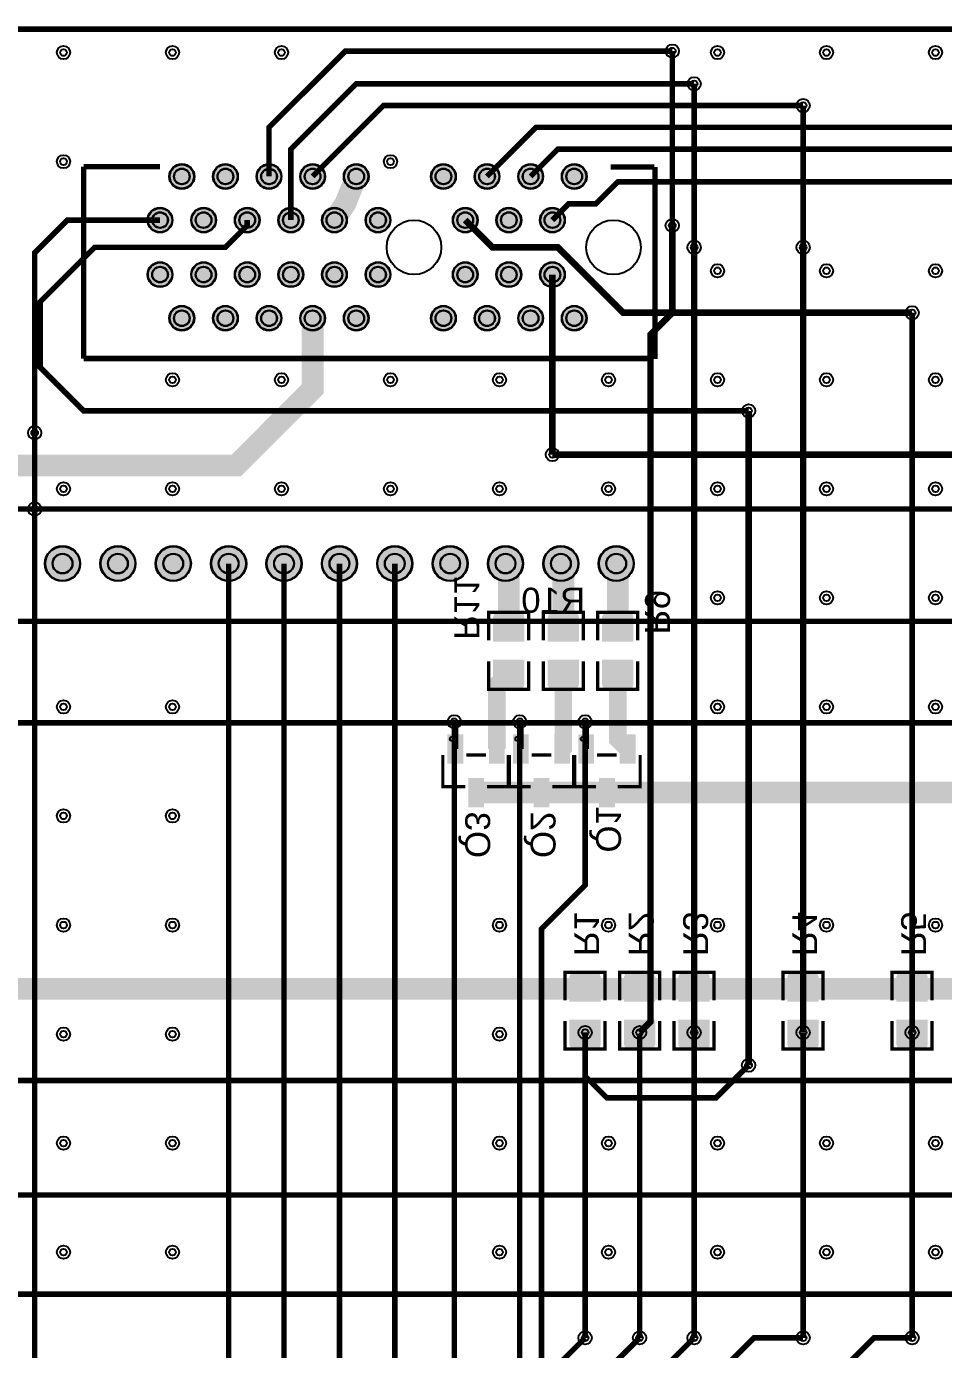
# Model space of a CAD drawing. Header units: millimetres. Extents: x 0 to 103, y 0 to 100.
# Drawn here: x 34.4 to 76.4, y 39.5 to 100.1 of the extents above; entities that cross this region are included whole.
import ezdxf

# ---------------------------------------------------------------- set-up
doc = ezdxf.new("R2010")
doc.units = ezdxf.units.MM
for name, color, linetype, true_color in [('BoardOutLine', 7, 'Continuous', 0xff00ff), ('BottomLayer', 7, 'Continuous', 0x0000ff), ('BottomPasteMaskLayer', 7, 'Continuous', 0x800000), ('BottomSilkLayer', 7, 'Continuous', 0x66cc33), ('BottomSolderMaskLayer', 7, 'Continuous', 0xaa00ff), ('Document', 7, 'Continuous', 0xffffff), ('Hole', 7, 'Continuous', 0x222222), ('Multi-Layer', 7, 'Continuous', 0xc0c0c0), ('TopLayer', 7, 'Continuous', 0xff0000), ('TopSilkLayer', 7, 'Continuous', 0xffcc00), ('TopSolderMaskLayer', 7, 'Continuous', 0x800080)]:
    doc.layers.add(name, color=color, linetype=linetype, true_color=true_color)
doc.styles.get("Standard").update_dxf_attribs({"font": 'arial.ttf'})

msp = doc.modelspace()

# ---------------------------------------------------------------- hatches: boundary and pattern name
at = {"layer": 'BottomLayer'}
for points in [[(57.188, 71.934), (55.812, 71.934), (55.812, 73.066), (57.188, 73.066)], [(59.688, 71.934), (58.312, 71.934), (58.312, 73.066), (59.688, 73.066)], [(62.188, 71.934), (60.812, 71.934), (60.812, 73.066), (62.188, 73.066)], [(57.188, 71.066), (55.812, 71.066), (55.812, 69.934), (57.188, 69.934)], [(59.688, 71.066), (58.312, 71.066), (58.312, 69.934), (59.688, 69.934)], [(62.188, 71.066), (60.812, 71.066), (60.812, 69.934), (62.188, 69.934)], [(54.4, 66.375), (54.4, 67.625), (53.7, 67.625), (53.7, 66.375)], [(56.3, 66.375), (56.3, 67.625), (55.6, 67.625), (55.6, 66.375)], [(57.4, 66.375), (57.4, 67.625), (56.7, 67.625), (56.7, 66.375)], [(59.3, 66.375), (59.3, 67.625), (58.6, 67.625), (58.6, 66.375)], [(60.4, 66.375), (60.4, 67.625), (59.7, 67.625), (59.7, 66.375)], [(62.3, 66.375), (62.3, 67.625), (61.6, 67.625), (61.6, 66.375)], [(55.35, 64.375), (55.35, 65.625), (54.65, 65.625), (54.65, 64.375)], [(58.35, 64.375), (58.35, 65.625), (57.65, 65.625), (57.65, 64.375)], [(61.35, 64.375), (61.35, 65.625), (60.65, 65.625), (60.65, 64.375)], [(59.312, 55.434), (60.688, 55.434), (60.688, 56.566), (59.312, 56.566)], [(61.811, 55.434), (63.188, 55.434), (63.188, 56.566), (61.811, 56.566)], [(64.313, 55.434), (65.69, 55.434), (65.69, 56.566), (64.313, 56.566)], [(69.312, 55.434), (70.688, 55.434), (70.688, 56.566), (69.312, 56.566)], [(74.313, 55.434), (75.69, 55.434), (75.69, 56.566), (74.313, 56.566)], [(59.312, 54.566), (60.688, 54.566), (60.688, 53.434), (59.312, 53.434)], [(61.811, 54.566), (63.188, 54.566), (63.188, 53.434), (61.811, 53.434)], [(64.313, 54.566), (65.69, 54.566), (65.69, 53.434), (64.313, 53.434)], [(69.312, 54.566), (70.688, 54.566), (70.688, 53.434), (69.312, 53.434)], [(74.313, 54.566), (75.69, 54.566), (75.69, 53.434), (74.313, 53.434)]]:
    msp.add_hatch(color=256, dxfattribs=at).paths.add_polyline_path(points)
at = {"layer": 'BottomPasteMaskLayer'}
for points in [[(57.14, 73.2), (55.86, 73.2), (55.81, 73.15), (55.81, 72), (55.86, 71.95), (56.27, 71.945), (56.27, 72.395), (56.72, 72.395), (56.72, 71.955), (57.14, 71.95), (57.19, 72), (57.19, 73.15)], [(59.64, 73.2), (58.36, 73.2), (58.31, 73.15), (58.31, 72), (58.36, 71.95), (58.77, 71.945), (58.77, 72.395), (59.22, 72.395), (59.22, 71.955), (59.64, 71.95), (59.69, 72), (59.69, 73.15)], [(62.14, 73.2), (60.86, 73.2), (60.81, 73.15), (60.81, 72), (60.86, 71.95), (61.27, 71.945), (61.27, 72.395), (61.72, 72.395), (61.72, 71.955), (62.14, 71.95), (62.19, 72), (62.19, 73.15)], [(57.14, 71.05), (56.72, 71.05), (56.72, 70.605), (56.27, 70.605), (56.27, 71.045), (55.86, 71.05), (55.81, 71), (55.81, 69.85), (55.86, 69.8), (57.14, 69.8), (57.19, 69.85), (57.19, 71)], [(59.64, 71.05), (59.22, 71.05), (59.22, 70.605), (58.77, 70.605), (58.77, 71.045), (58.36, 71.05), (58.31, 71), (58.31, 69.85), (58.36, 69.8), (59.64, 69.8), (59.69, 69.85), (59.69, 71)], [(62.14, 71.05), (61.72, 71.05), (61.72, 70.605), (61.27, 70.605), (61.27, 71.045), (60.86, 71.05), (60.81, 71), (60.81, 69.85), (60.86, 69.8), (62.14, 69.8), (62.19, 69.85), (62.19, 71)], [(54.4, 66.375), (54.4, 67.625), (53.7, 67.625), (53.7, 66.375)], [(56.3, 66.375), (56.3, 67.625), (55.6, 67.625), (55.6, 66.375)], [(57.4, 66.375), (57.4, 67.625), (56.7, 67.625), (56.7, 66.375)], [(59.3, 66.375), (59.3, 67.625), (58.6, 67.625), (58.6, 66.375)], [(60.4, 66.375), (60.4, 67.625), (59.7, 67.625), (59.7, 66.375)], [(62.3, 66.375), (62.3, 67.625), (61.6, 67.625), (61.6, 66.375)], [(55.35, 64.375), (55.35, 65.625), (54.65, 65.625), (54.65, 64.375)], [(58.35, 64.375), (58.35, 65.625), (57.65, 65.625), (57.65, 64.375)], [(61.35, 64.375), (61.35, 65.625), (60.65, 65.625), (60.65, 64.375)], [(59.36, 55.45), (59.78, 55.45), (59.78, 55.895), (60.23, 55.895), (60.23, 55.455), (60.64, 55.45), (60.69, 55.5), (60.69, 56.65), (60.64, 56.7), (59.36, 56.7), (59.31, 56.65), (59.31, 55.5)], [(61.859, 55.45), (62.279, 55.45), (62.279, 55.895), (62.729, 55.895), (62.729, 55.455), (63.139, 55.45), (63.189, 55.5), (63.189, 56.65), (63.139, 56.7), (61.859, 56.7), (61.809, 56.65), (61.809, 55.5)], [(64.361, 55.45), (64.781, 55.45), (64.781, 55.895), (65.231, 55.895), (65.231, 55.455), (65.641, 55.45), (65.691, 55.5), (65.691, 56.65), (65.641, 56.7), (64.361, 56.7), (64.311, 56.65), (64.311, 55.5)], [(69.36, 55.45), (69.78, 55.45), (69.78, 55.895), (70.23, 55.895), (70.23, 55.455), (70.64, 55.45), (70.69, 55.5), (70.69, 56.65), (70.64, 56.7), (69.36, 56.7), (69.31, 56.65), (69.31, 55.5)], [(74.361, 55.45), (74.781, 55.45), (74.781, 55.895), (75.231, 55.895), (75.231, 55.455), (75.641, 55.45), (75.691, 55.5), (75.691, 56.65), (75.641, 56.7), (74.361, 56.7), (74.311, 56.65), (74.311, 55.5)], [(59.36, 53.3), (60.64, 53.3), (60.69, 53.35), (60.69, 54.5), (60.64, 54.55), (60.23, 54.555), (60.23, 54.105), (59.78, 54.105), (59.78, 54.545), (59.36, 54.55), (59.31, 54.5), (59.31, 53.35)], [(61.859, 53.3), (63.139, 53.3), (63.189, 53.35), (63.189, 54.5), (63.139, 54.55), (62.729, 54.555), (62.729, 54.105), (62.279, 54.105), (62.279, 54.545), (61.859, 54.55), (61.809, 54.5), (61.809, 53.35)], [(64.361, 53.3), (65.641, 53.3), (65.691, 53.35), (65.691, 54.5), (65.641, 54.55), (65.231, 54.555), (65.231, 54.105), (64.781, 54.105), (64.781, 54.545), (64.361, 54.55), (64.311, 54.5), (64.311, 53.35)], [(69.36, 53.3), (70.64, 53.3), (70.69, 53.35), (70.69, 54.5), (70.64, 54.55), (70.23, 54.555), (70.23, 54.105), (69.78, 54.105), (69.78, 54.545), (69.36, 54.55), (69.31, 54.5), (69.31, 53.35)], [(74.361, 53.3), (75.641, 53.3), (75.691, 53.35), (75.691, 54.5), (75.641, 54.55), (75.231, 54.555), (75.231, 54.105), (74.781, 54.105), (74.781, 54.545), (74.361, 54.55), (74.311, 54.5), (74.311, 53.35)]]:
    msp.add_hatch(color=256, dxfattribs=at).paths.add_polyline_path(points)
at = {"layer": 'BottomSolderMaskLayer'}
for points in [[(40.926, 93.249, 1), (42.077, 93.249, 1)], [(42.926, 93.249, 1), (44.077, 93.249, 1)], [(44.926, 93.249, 1), (46.077, 93.249, 1)], [(46.926, 93.249, 1), (48.077, 93.249, 1)], [(48.926, 93.249, 1), (50.077, 93.249, 1)], [(52.926, 93.249, 1), (54.077, 93.249, 1)], [(54.926, 93.249, 1), (56.077, 93.249, 1)], [(56.926, 93.249, 1), (58.077, 93.249, 1)], [(58.926, 93.249, 1), (60.077, 93.249, 1)], [(39.926, 91.249, 1), (41.077, 91.249, 1)], [(41.926, 91.249, 1), (43.077, 91.249, 1)], [(43.926, 91.249, 1), (45.077, 91.249, 1)], [(45.926, 91.249, 1), (47.077, 91.249, 1)], [(47.926, 91.249, 1), (49.077, 91.249, 1)], [(49.926, 91.249, 1), (51.077, 91.249, 1)], [(53.926, 91.249, 1), (55.077, 91.249, 1)], [(55.926, 91.249, 1), (57.077, 91.249, 1)], [(57.926, 91.249, 1), (59.077, 91.249, 1)], [(39.926, 88.749, 1), (41.077, 88.749, 1)], [(41.926, 88.749, 1), (43.077, 88.749, 1)], [(43.926, 88.749, 1), (45.077, 88.749, 1)], [(45.926, 88.749, 1), (47.077, 88.749, 1)], [(47.926, 88.749, 1), (49.077, 88.749, 1)], [(49.926, 88.749, 1), (51.077, 88.749, 1)], [(53.926, 88.749, 1), (55.077, 88.749, 1)], [(55.926, 88.749, 1), (57.077, 88.749, 1)], [(57.926, 88.749, 1), (59.077, 88.749, 1)], [(40.926, 86.749, 1), (42.077, 86.749, 1)], [(42.926, 86.749, 1), (44.077, 86.749, 1)], [(44.926, 86.749, 1), (46.077, 86.749, 1)], [(46.926, 86.749, 1), (48.077, 86.749, 1)], [(48.926, 86.749, 1), (50.077, 86.749, 1)], [(52.926, 86.749, 1), (54.077, 86.749, 1)], [(54.926, 86.749, 1), (56.077, 86.749, 1)], [(56.926, 86.749, 1), (58.077, 86.749, 1)], [(58.926, 86.749, 1), (60.077, 86.749, 1)], [(35.216, 75.5, 1), (36.842, 75.5, 1)], [(37.756, 75.5, 1), (39.382, 75.5, 1)], [(40.296, 75.5, 1), (41.922, 75.5, 1)], [(42.836, 75.5, 1), (44.462, 75.5, 1)], [(45.376, 75.5, 1), (47.002, 75.5, 1)], [(47.916, 75.5, 1), (49.542, 75.5, 1)], [(50.456, 75.5, 1), (52.082, 75.5, 1)], [(52.996, 75.5, 1), (54.622, 75.5, 1)], [(55.536, 75.5, 1), (57.162, 75.5, 1)], [(58.076, 75.5, 1), (59.702, 75.5, 1)], [(60.616, 75.5, 1), (62.242, 75.5, 1)], [(57.219, 71.913), (55.781, 71.913), (55.781, 73.087), (57.219, 73.087)], [(59.719, 71.913), (58.281, 71.913), (58.281, 73.087), (59.719, 73.087)], [(62.219, 71.913), (60.781, 71.913), (60.781, 73.087), (62.219, 73.087)], [(57.219, 71.087), (55.781, 71.087), (55.781, 69.913), (57.219, 69.913)], [(59.719, 71.087), (58.281, 71.087), (58.281, 69.913), (59.719, 69.913)], [(62.219, 71.087), (60.781, 71.087), (60.781, 69.913), (62.219, 69.913)], [(54.414, 66.33), (54.414, 67.67), (53.686, 67.67), (53.686, 66.33)], [(56.314, 66.33), (56.314, 67.67), (55.586, 67.67), (55.586, 66.33)], [(57.414, 66.33), (57.414, 67.67), (56.686, 67.67), (56.686, 66.33)], [(59.314, 66.33), (59.314, 67.67), (58.586, 67.67), (58.586, 66.33)], [(60.414, 66.33), (60.414, 67.67), (59.686, 67.67), (59.686, 66.33)], [(62.314, 66.33), (62.314, 67.67), (61.586, 67.67), (61.586, 66.33)], [(55.364, 64.33), (55.364, 65.67), (54.636, 65.67), (54.636, 64.33)], [(58.364, 64.33), (58.364, 65.67), (57.636, 65.67), (57.636, 64.33)], [(61.364, 64.33), (61.364, 65.67), (60.636, 65.67), (60.636, 64.33)], [(59.281, 55.413), (60.719, 55.413), (60.719, 56.587), (59.281, 56.587)], [(61.78, 55.413), (63.219, 55.413), (63.219, 56.587), (61.78, 56.587)], [(64.282, 55.413), (65.721, 55.413), (65.721, 56.587), (64.282, 56.587)], [(69.281, 55.413), (70.719, 55.413), (70.719, 56.587), (69.281, 56.587)], [(74.282, 55.413), (75.721, 55.413), (75.721, 56.587), (74.282, 56.587)], [(59.281, 54.587), (60.719, 54.587), (60.719, 53.413), (59.281, 53.413)], [(61.78, 54.587), (63.219, 54.587), (63.219, 53.413), (61.78, 53.413)], [(64.282, 54.587), (65.721, 54.587), (65.721, 53.413), (64.282, 53.413)], [(69.281, 54.587), (70.719, 54.587), (70.719, 53.413), (69.281, 53.413)], [(74.282, 54.587), (75.721, 54.587), (75.721, 53.413), (74.282, 53.413)]]:
    msp.add_hatch(color=256, dxfattribs=at).paths.add_polyline_path(points)
at = {"layer": 'Multi-Layer'}
for points in [[(40.951, 93.249, 1), (42.051, 93.249, 1)], [(42.951, 93.249, 1), (44.051, 93.249, 1)], [(44.951, 93.249, 1), (46.051, 93.249, 1)], [(46.951, 93.249, 1), (48.051, 93.249, 1)], [(48.951, 93.249, 1), (50.051, 93.249, 1)], [(52.951, 93.249, 1), (54.051, 93.249, 1)], [(54.951, 93.249, 1), (56.051, 93.249, 1)], [(56.951, 93.249, 1), (58.051, 93.249, 1)], [(58.951, 93.249, 1), (60.051, 93.249, 1)], [(39.951, 91.249, 1), (41.051, 91.249, 1)], [(41.951, 91.249, 1), (43.051, 91.249, 1)], [(43.951, 91.249, 1), (45.051, 91.249, 1)], [(45.951, 91.249, 1), (47.051, 91.249, 1)], [(47.951, 91.249, 1), (49.051, 91.249, 1)], [(49.951, 91.249, 1), (51.051, 91.249, 1)], [(53.951, 91.249, 1), (55.051, 91.249, 1)], [(55.951, 91.249, 1), (57.051, 91.249, 1)], [(57.951, 91.249, 1), (59.051, 91.249, 1)], [(39.951, 88.749, 1), (41.051, 88.749, 1)], [(41.951, 88.749, 1), (43.051, 88.749, 1)], [(43.951, 88.749, 1), (45.051, 88.749, 1)], [(45.951, 88.749, 1), (47.051, 88.749, 1)], [(47.951, 88.749, 1), (49.051, 88.749, 1)], [(49.951, 88.749, 1), (51.051, 88.749, 1)], [(53.951, 88.749, 1), (55.051, 88.749, 1)], [(55.951, 88.749, 1), (57.051, 88.749, 1)], [(57.951, 88.749, 1), (59.051, 88.749, 1)], [(40.951, 86.749, 1), (42.051, 86.749, 1)], [(42.951, 86.749, 1), (44.051, 86.749, 1)], [(44.951, 86.749, 1), (46.051, 86.749, 1)], [(46.951, 86.749, 1), (48.051, 86.749, 1)], [(48.951, 86.749, 1), (50.051, 86.749, 1)], [(52.951, 86.749, 1), (54.051, 86.749, 1)], [(54.951, 86.749, 1), (56.051, 86.749, 1)], [(56.951, 86.749, 1), (58.051, 86.749, 1)], [(58.951, 86.749, 1), (60.051, 86.749, 1)], [(35.242, 75.5, 1), (36.816, 75.5, 1)], [(37.782, 75.5, 1), (39.356, 75.5, 1)], [(40.322, 75.5, 1), (41.896, 75.5, 1)], [(42.862, 75.5, 1), (44.436, 75.5, 1)], [(45.402, 75.5, 1), (46.976, 75.5, 1)], [(47.942, 75.5, 1), (49.516, 75.5, 1)], [(50.482, 75.5, 1), (52.056, 75.5, 1)], [(53.022, 75.5, 1), (54.596, 75.5, 1)], [(55.562, 75.5, 1), (57.136, 75.5, 1)], [(58.102, 75.5, 1), (59.676, 75.5, 1)], [(60.642, 75.5, 1), (62.216, 75.5, 1)]]:
    msp.add_hatch(color=256, dxfattribs=at).paths.add_polyline_path(points)
at = {"layer": 'TopSolderMaskLayer'}
for points in [[(40.926, 93.249, 1), (42.077, 93.249, 1)], [(42.926, 93.249, 1), (44.077, 93.249, 1)], [(44.926, 93.249, 1), (46.077, 93.249, 1)], [(46.926, 93.249, 1), (48.077, 93.249, 1)], [(48.926, 93.249, 1), (50.077, 93.249, 1)], [(52.926, 93.249, 1), (54.077, 93.249, 1)], [(54.926, 93.249, 1), (56.077, 93.249, 1)], [(56.926, 93.249, 1), (58.077, 93.249, 1)], [(58.926, 93.249, 1), (60.077, 93.249, 1)], [(39.926, 91.249, 1), (41.077, 91.249, 1)], [(41.926, 91.249, 1), (43.077, 91.249, 1)], [(43.926, 91.249, 1), (45.077, 91.249, 1)], [(45.926, 91.249, 1), (47.077, 91.249, 1)], [(47.926, 91.249, 1), (49.077, 91.249, 1)], [(49.926, 91.249, 1), (51.077, 91.249, 1)], [(53.926, 91.249, 1), (55.077, 91.249, 1)], [(55.926, 91.249, 1), (57.077, 91.249, 1)], [(57.926, 91.249, 1), (59.077, 91.249, 1)], [(39.926, 88.749, 1), (41.077, 88.749, 1)], [(41.926, 88.749, 1), (43.077, 88.749, 1)], [(43.926, 88.749, 1), (45.077, 88.749, 1)], [(45.926, 88.749, 1), (47.077, 88.749, 1)], [(47.926, 88.749, 1), (49.077, 88.749, 1)], [(49.926, 88.749, 1), (51.077, 88.749, 1)], [(53.926, 88.749, 1), (55.077, 88.749, 1)], [(55.926, 88.749, 1), (57.077, 88.749, 1)], [(57.926, 88.749, 1), (59.077, 88.749, 1)], [(40.926, 86.749, 1), (42.077, 86.749, 1)], [(42.926, 86.749, 1), (44.077, 86.749, 1)], [(44.926, 86.749, 1), (46.077, 86.749, 1)], [(46.926, 86.749, 1), (48.077, 86.749, 1)], [(48.926, 86.749, 1), (50.077, 86.749, 1)], [(52.926, 86.749, 1), (54.077, 86.749, 1)], [(54.926, 86.749, 1), (56.077, 86.749, 1)], [(56.926, 86.749, 1), (58.077, 86.749, 1)], [(58.926, 86.749, 1), (60.077, 86.749, 1)], [(35.216, 75.5, 1), (36.842, 75.5, 1)], [(37.756, 75.5, 1), (39.382, 75.5, 1)], [(40.296, 75.5, 1), (41.922, 75.5, 1)], [(42.836, 75.5, 1), (44.462, 75.5, 1)], [(45.376, 75.5, 1), (47.002, 75.5, 1)], [(47.916, 75.5, 1), (49.542, 75.5, 1)], [(50.456, 75.5, 1), (52.082, 75.5, 1)], [(52.996, 75.5, 1), (54.622, 75.5, 1)], [(55.536, 75.5, 1), (57.162, 75.5, 1)], [(58.076, 75.5, 1), (59.702, 75.5, 1)], [(60.616, 75.5, 1), (62.242, 75.5, 1)]]:
    msp.add_hatch(color=256, dxfattribs=at).paths.add_polyline_path(points)

# ---------------------------------------------------------------- linework, layer by layer
at = {"layer": 'BoardOutLine', "const_width": 0.254}
msp.add_lwpolyline([(5, 100), (95, 100)], dxfattribs=at)
at = {"layer": 'BottomLayer'}
for points, const_width in [([(64, 91), (64, 99)], 0.254), ([(65, 90), (65, 90), (65, 97.5)], 0.254), ([(70, 90), (70, 90), (70, 96.5)], 0.254), ([(67.5, 82.5), (37, 82.5), (35, 84.5), (35, 87.5), (37.5, 90), (43.5, 90), (44.5, 91), (44.5, 91.25)], 0.254), ([(54.501, 91.25), (55.751, 90), (58.75, 90), (61.75, 87), (74.999, 87)], 0.3), ([(34.75, 81.5), (34.75, 81.5), (34.75, 78)], 0.254), ([(58.5, 80.497), (90.175, 80.497)], 0.3), ([(20.79, 75.5), (20.79, 60.21), (25, 56), (83, 56)], 1), ([(56.35, 75.5), (56.5, 75.35), (56.5, 72.5)], 1), ([(58.89, 75.5), (59, 75.39), (59, 72.5)], 1), ([(61.43, 75.5), (61.5, 75.43), (61.5, 72.5)], 1), ([(55.95, 67), (55.95, 69.95), (56.5, 70.5)], 0.8), ([(58.95, 67), (59, 67.05), (59, 70.5)], 0.8), ([(61.95, 67), (61.5, 67.45), (61.5, 70.5)], 0.8), ([(54.05, 67), (54.05, 68.2), (54, 68.25)], 0.254), ([(57.05, 67), (57.05, 68.2), (57, 68.25)], 0.254), ([(60.05, 67), (60.05, 68.2), (60, 68.25)], 0.254), ([(55, 65), (61, 65)], 1), ([(61.001, 65.001), (90, 65.001), (95.591, 59.411), (95.591, 34.526)], 1), ([(67.501, 52.499), (67.501, 52.499), (65.999, 51.001), (61.001, 51.001), (60, 51.999), (60, 54)], 0.254), ([(57.49, 34.525), (57.49, 37.49), (60, 40)], 0.254), ([(60.03, 34.525), (60.03, 37.53), (62.5, 40)], 0.254), ([(62.57, 34.525), (62.57, 37.57), (65, 40)], 0.254), ([(65.11, 34.526), (65.11, 37.361), (67.75, 40), (70, 40)], 0.254), ([(70.191, 34.526), (70.191, 36.939), (73.251, 40), (74.999, 40)], 0.254)]:
    msp.add_lwpolyline(points, dxfattribs=dict(at, const_width=const_width))
at = {"layer": 'BottomSilkLayer', "const_width": 0.152}
for points in [[(57.417, 71.976), (57.417, 73.261), (55.583, 73.261), (55.583, 71.976)], [(59.917, 71.976), (59.917, 73.261), (58.083, 73.261), (58.083, 71.976)], [(62.417, 71.976), (62.417, 73.261), (60.583, 73.261), (60.583, 71.976)], [(57.417, 71.024), (57.417, 69.739), (55.583, 69.739), (55.583, 71.024)], [(59.917, 71.024), (59.917, 69.739), (58.083, 69.739), (58.083, 71.024)], [(62.417, 71.024), (62.417, 69.739), (60.583, 69.739), (60.583, 71.024)], [(53.474, 66.726), (53.474, 65.274), (54.505, 65.274)], [(55.455, 66.726), (54.545, 66.726)], [(56.526, 66.726), (56.526, 65.274), (55.495, 65.274)], [(56.474, 66.726), (56.474, 65.274), (57.505, 65.274)], [(58.455, 66.726), (57.545, 66.726)], [(59.526, 66.726), (59.526, 65.274), (58.495, 65.274)], [(59.474, 66.726), (59.474, 65.274), (60.505, 65.274)], [(61.455, 66.726), (60.545, 66.726)], [(62.526, 66.726), (62.526, 65.274), (61.495, 65.274)], [(59.083, 55.476), (59.083, 56.761), (60.917, 56.761), (60.917, 55.476)], [(61.582, 55.476), (61.582, 56.761), (63.416, 56.761), (63.416, 55.476)], [(64.084, 55.476), (64.084, 56.761), (65.918, 56.761), (65.918, 55.476)], [(69.083, 55.476), (69.083, 56.761), (70.917, 56.761), (70.917, 55.476)], [(74.084, 55.476), (74.084, 56.761), (75.918, 56.761), (75.918, 55.476)], [(59.083, 54.524), (59.083, 53.239), (60.917, 53.239), (60.917, 54.524)], [(61.582, 54.524), (61.582, 53.239), (63.416, 53.239), (63.416, 54.524)], [(64.084, 54.524), (64.084, 53.239), (65.918, 53.239), (65.918, 54.524)], [(69.083, 54.524), (69.083, 53.239), (70.917, 53.239), (70.917, 54.524)], [(74.084, 54.524), (74.084, 53.239), (75.918, 53.239), (75.918, 54.524)]]:
    msp.add_lwpolyline(points, dxfattribs=at)
at = {"layer": 'BottomSolderMaskLayer'}
for centre, radius in [((41.501, 93.249), 0.575), ((41.501, 93.249), 0.366), ((43.501, 93.249), 0.575), ((43.501, 93.249), 0.366), ((45.501, 93.249), 0.575), ((45.501, 93.249), 0.366), ((47.501, 93.249), 0.575), ((47.501, 93.249), 0.366), ((49.501, 93.249), 0.575), ((49.501, 93.249), 0.366), ((53.501, 93.249), 0.575), ((53.501, 93.249), 0.366), ((55.501, 93.249), 0.575), ((55.501, 93.249), 0.366), ((57.501, 93.249), 0.575), ((57.501, 93.249), 0.366), ((59.501, 93.249), 0.575), ((59.501, 93.249), 0.366), ((40.501, 91.249), 0.575), ((40.501, 91.249), 0.366), ((42.501, 91.249), 0.575), ((42.501, 91.249), 0.366), ((44.501, 91.249), 0.575), ((44.501, 91.249), 0.366), ((46.501, 91.249), 0.575), ((46.501, 91.249), 0.366), ((48.501, 91.249), 0.575), ((48.501, 91.249), 0.366), ((50.501, 91.249), 0.575), ((50.501, 91.249), 0.366), ((54.501, 91.249), 0.575), ((54.501, 91.249), 0.366), ((56.501, 91.249), 0.575), ((56.501, 91.249), 0.366), ((58.501, 91.249), 0.575), ((58.501, 91.249), 0.366), ((40.501, 88.749), 0.575), ((42.501, 88.749), 0.575), ((44.501, 88.749), 0.575), ((46.501, 88.749), 0.575), ((48.501, 88.749), 0.575), ((50.501, 88.749), 0.575), ((54.501, 88.749), 0.575), ((56.501, 88.749), 0.575), ((58.501, 88.749), 0.575), ((40.501, 88.749), 0.366), ((42.501, 88.749), 0.366), ((44.501, 88.749), 0.366), ((46.501, 88.749), 0.366), ((48.501, 88.749), 0.366), ((50.501, 88.749), 0.366), ((54.501, 88.749), 0.366), ((56.501, 88.749), 0.366), ((58.501, 88.749), 0.366), ((41.501, 86.749), 0.575), ((41.501, 86.749), 0.366), ((43.501, 86.749), 0.575), ((43.501, 86.749), 0.366), ((45.501, 86.749), 0.575), ((45.501, 86.749), 0.366), ((47.501, 86.749), 0.575), ((47.501, 86.749), 0.366), ((49.501, 86.749), 0.575), ((49.501, 86.749), 0.366), ((53.501, 86.749), 0.575), ((53.501, 86.749), 0.366), ((55.501, 86.749), 0.575), ((55.501, 86.749), 0.366), ((57.501, 86.749), 0.575), ((57.501, 86.749), 0.366), ((59.501, 86.749), 0.575), ((59.501, 86.749), 0.366), ((36.029, 75.5), 0.813), ((36.029, 75.5), 0.459), ((38.569, 75.5), 0.813), ((38.569, 75.5), 0.459), ((41.109, 75.5), 0.813), ((41.109, 75.5), 0.459), ((43.649, 75.5), 0.813), ((43.649, 75.5), 0.459), ((46.189, 75.5), 0.813), ((46.189, 75.5), 0.459), ((48.729, 75.5), 0.813), ((48.729, 75.5), 0.459), ((51.269, 75.5), 0.813), ((51.269, 75.5), 0.459), ((53.809, 75.5), 0.813), ((53.809, 75.5), 0.459), ((56.349, 75.5), 0.813), ((56.349, 75.5), 0.459), ((58.889, 75.5), 0.813), ((58.889, 75.5), 0.459), ((61.429, 75.5), 0.813), ((61.429, 75.5), 0.459)]:
    msp.add_circle(centre, radius, dxfattribs=at)
at = {"layer": 'Document'}
for centre in [(53.9, 67.46), (56.9, 67.46), (59.9, 67.46)]:
    msp.add_circle(centre, 0.1, dxfattribs=at)
at = {"layer": 'Hole'}
for centre, radius in [((36.072, 98.928), 0.153), ((41.072, 98.928), 0.153), ((46.072, 98.928), 0.153), ((64, 99), 0.152), ((66.072, 98.928), 0.153), ((71.072, 98.928), 0.153), ((76.072, 98.928), 0.153), ((65, 97.5), 0.152), ((70, 96.5), 0.152), ((36.072, 93.928), 0.153), ((51.072, 93.928), 0.153), ((64, 91), 0.152), ((65, 90), 0.152), ((70, 90), 0.152), ((66.072, 88.928), 0.153), ((71.072, 88.928), 0.153), ((76.072, 88.928), 0.153), ((75, 87), 0.152), ((41.072, 83.928), 0.153), ((46.072, 83.928), 0.153), ((51.072, 83.928), 0.153), ((56.072, 83.928), 0.153), ((61.072, 83.928), 0.153), ((66.072, 83.928), 0.153), ((71.072, 83.928), 0.153), ((76.072, 83.928), 0.153), ((67.5, 82.5), 0.152), ((34.75, 81.5), 0.152), ((58.5, 80.497), 0.152), ((36.072, 78.928), 0.153), ((41.072, 78.928), 0.153), ((46.072, 78.928), 0.153), ((51.072, 78.928), 0.153), ((56.072, 78.928), 0.153), ((61.072, 78.928), 0.153), ((66.072, 78.928), 0.153), ((71.072, 78.928), 0.153), ((76.072, 78.928), 0.153), ((34.75, 78), 0.152), ((66.072, 73.928), 0.153), ((71.072, 73.928), 0.153), ((76.072, 73.928), 0.153), ((36.072, 68.928), 0.153), ((41.072, 68.928), 0.153), ((66.072, 68.928), 0.153), ((71.072, 68.928), 0.153), ((76.072, 68.928), 0.153), ((54, 68.25), 0.152), ((57, 68.25), 0.152), ((60, 68.25), 0.152), ((36.072, 63.928), 0.153), ((41.072, 63.928), 0.153), ((36.072, 58.928), 0.153), ((41.072, 58.928), 0.153), ((56.072, 58.928), 0.153), ((61.072, 58.928), 0.153), ((66.072, 58.928), 0.153), ((71.072, 58.928), 0.153), ((76.072, 58.928), 0.153), ((36.072, 53.928), 0.153), ((41.072, 53.928), 0.153), ((56.072, 53.928), 0.153), ((60, 54), 0.152), ((62.5, 54), 0.152), ((65, 54), 0.152), ((70, 54), 0.152), ((75, 54), 0.152), ((67.501, 52.499), 0.152), ((36.072, 48.928), 0.153), ((41.072, 48.928), 0.153), ((56.072, 48.928), 0.153), ((61.072, 48.928), 0.153), ((66.072, 48.928), 0.153), ((71.072, 48.928), 0.153), ((76.072, 48.928), 0.153), ((36.072, 43.928), 0.153), ((41.072, 43.928), 0.153), ((56.072, 43.928), 0.153), ((61.072, 43.928), 0.153), ((66.072, 43.928), 0.153), ((71.072, 43.928), 0.153), ((76.072, 43.928), 0.153), ((60, 40), 0.152), ((62.5, 40), 0.152), ((65, 40), 0.152), ((70, 40), 0.152), ((75, 40), 0.152)]:
    msp.add_circle(centre, radius, dxfattribs=at)
at = {"layer": 'Multi-Layer'}
for centre, radius in [((36.072, 98.928), 0.305), ((41.072, 98.928), 0.305), ((46.072, 98.928), 0.305), ((64, 99), 0.305), ((66.072, 98.928), 0.305), ((71.072, 98.928), 0.305), ((76.072, 98.928), 0.305), ((65, 97.5), 0.305), ((70, 96.5), 0.305), ((36.072, 93.928), 0.305), ((51.072, 93.928), 0.305), ((41.501, 93.249), 0.55), ((41.501, 93.249), 0.35), ((43.501, 93.249), 0.55), ((43.501, 93.249), 0.35), ((45.501, 93.249), 0.55), ((45.501, 93.249), 0.35), ((47.501, 93.249), 0.55), ((47.501, 93.249), 0.35), ((49.501, 93.249), 0.55), ((49.501, 93.249), 0.35), ((53.501, 93.249), 0.55), ((53.501, 93.249), 0.35), ((55.501, 93.249), 0.55), ((55.501, 93.249), 0.35), ((57.501, 93.249), 0.55), ((57.501, 93.249), 0.35), ((59.501, 93.249), 0.55), ((59.501, 93.249), 0.35), ((40.501, 91.249), 0.55), ((42.501, 91.249), 0.55), ((44.501, 91.249), 0.55), ((46.501, 91.249), 0.55), ((48.501, 91.249), 0.55), ((50.501, 91.249), 0.55), ((54.501, 91.249), 0.55), ((56.501, 91.249), 0.55), ((58.501, 91.249), 0.55), ((40.501, 91.249), 0.35), ((42.501, 91.249), 0.35), ((44.501, 91.249), 0.35), ((46.501, 91.249), 0.35), ((48.501, 91.249), 0.35), ((50.501, 91.249), 0.35), ((52.151, 89.999), 1.25), ((54.501, 91.249), 0.35), ((56.501, 91.249), 0.35), ((58.501, 91.249), 0.35), ((61.301, 89.999), 1.25), ((64, 91), 0.305), ((65, 90), 0.305), ((70, 90), 0.305), ((40.501, 88.749), 0.55), ((42.501, 88.749), 0.55), ((44.501, 88.749), 0.55), ((46.501, 88.749), 0.55), ((48.501, 88.749), 0.55), ((50.501, 88.749), 0.55), ((54.501, 88.749), 0.55), ((56.501, 88.749), 0.55), ((58.501, 88.749), 0.55), ((66.072, 88.928), 0.305), ((71.072, 88.928), 0.305), ((76.072, 88.928), 0.305), ((40.501, 88.749), 0.35), ((42.501, 88.749), 0.35), ((44.501, 88.749), 0.35), ((46.501, 88.749), 0.35), ((48.501, 88.749), 0.35), ((50.501, 88.749), 0.35), ((54.501, 88.749), 0.35), ((56.501, 88.749), 0.35), ((58.501, 88.749), 0.35), ((41.501, 86.749), 0.55), ((41.501, 86.749), 0.35), ((43.501, 86.749), 0.55), ((43.501, 86.749), 0.35), ((45.501, 86.749), 0.55), ((45.501, 86.749), 0.35), ((47.501, 86.749), 0.55), ((47.501, 86.749), 0.35), ((49.501, 86.749), 0.55), ((49.501, 86.749), 0.35), ((53.501, 86.749), 0.55), ((53.501, 86.749), 0.35), ((55.501, 86.749), 0.55), ((55.501, 86.749), 0.35), ((57.501, 86.749), 0.55), ((57.501, 86.749), 0.35), ((59.501, 86.749), 0.55), ((59.501, 86.749), 0.35), ((75, 87), 0.305), ((41.072, 83.928), 0.305), ((46.072, 83.928), 0.305), ((51.072, 83.928), 0.305), ((56.072, 83.928), 0.305), ((61.072, 83.928), 0.305), ((66.072, 83.928), 0.305), ((71.072, 83.928), 0.305), ((76.072, 83.928), 0.305), ((67.5, 82.5), 0.305), ((34.75, 81.5), 0.305), ((58.5, 80.497), 0.305), ((36.072, 78.928), 0.305), ((41.072, 78.928), 0.305), ((46.072, 78.928), 0.305), ((51.072, 78.928), 0.305), ((56.072, 78.928), 0.305), ((61.072, 78.928), 0.305), ((66.072, 78.928), 0.305), ((71.072, 78.928), 0.305), ((76.072, 78.928), 0.305), ((34.75, 78), 0.305), ((36.029, 75.5), 0.787), ((36.029, 75.5), 0.445), ((38.569, 75.5), 0.787), ((38.569, 75.5), 0.445), ((41.109, 75.5), 0.787), ((41.109, 75.5), 0.445), ((43.649, 75.5), 0.787), ((43.649, 75.5), 0.445), ((46.189, 75.5), 0.787), ((46.189, 75.5), 0.445), ((48.729, 75.5), 0.787), ((48.729, 75.5), 0.445), ((51.269, 75.5), 0.787), ((51.269, 75.5), 0.445), ((53.809, 75.5), 0.787), ((53.809, 75.5), 0.445), ((56.349, 75.5), 0.787), ((56.349, 75.5), 0.445), ((58.889, 75.5), 0.787), ((58.889, 75.5), 0.445), ((61.429, 75.5), 0.787), ((61.429, 75.5), 0.445), ((66.072, 73.928), 0.305), ((71.072, 73.928), 0.305), ((76.072, 73.928), 0.305), ((36.072, 68.928), 0.305), ((41.072, 68.928), 0.305), ((66.072, 68.928), 0.305), ((71.072, 68.928), 0.305), ((76.072, 68.928), 0.305), ((54, 68.25), 0.305), ((57, 68.25), 0.305), ((60, 68.25), 0.305), ((36.072, 63.928), 0.305), ((41.072, 63.928), 0.305), ((36.072, 58.928), 0.305), ((41.072, 58.928), 0.305), ((56.072, 58.928), 0.305), ((61.072, 58.928), 0.305), ((66.072, 58.928), 0.305), ((71.072, 58.928), 0.305), ((76.072, 58.928), 0.305), ((36.072, 53.928), 0.305), ((41.072, 53.928), 0.305), ((56.072, 53.928), 0.305), ((60, 54), 0.305), ((62.5, 54), 0.305), ((65, 54), 0.305), ((70, 54), 0.305), ((75, 54), 0.305), ((67.501, 52.499), 0.305), ((36.072, 48.928), 0.305), ((41.072, 48.928), 0.305), ((56.072, 48.928), 0.305), ((61.072, 48.928), 0.305), ((66.072, 48.928), 0.305), ((71.072, 48.928), 0.305), ((76.072, 48.928), 0.305), ((36.072, 43.928), 0.305), ((41.072, 43.928), 0.305), ((56.072, 43.928), 0.305), ((61.072, 43.928), 0.305), ((66.072, 43.928), 0.305), ((71.072, 43.928), 0.305), ((76.072, 43.928), 0.305), ((60, 40), 0.305), ((62.5, 40), 0.305), ((65, 40), 0.305), ((70, 40), 0.305), ((75, 40), 0.305)]:
    msp.add_circle(centre, radius, dxfattribs=at)
at = {"layer": 'TopLayer'}
for points, const_width in [([(64.001, 98.999), (49.004, 98.999), (45.499, 95.499), (45.499, 93.251)], 0.254), ([(64.999, 97.501), (49.5, 97.501), (46.5, 94.501), (46.5, 91.25)], 0.254), ([(70, 96.5), (70, 96.5), (50.75, 96.5), (47.5, 93.25)], 0.254), ([(77.5, 95.5), (77.5, 95.5), (57.748, 95.5), (55.499, 93.251)], 0.254), ([(80, 94.5), (80, 94.501), (58.75, 94.501), (57.501, 93.251)], 0.254), ([(48.499, 91.25), (49, 92), (49.5, 93.251)], 1), ([(83, 54.001), (83, 61.796), (83, 88.999), (78.999, 93), (61.501, 93), (60.5, 91.999), (59.251, 91.999), (58.499, 91.25)], 0.254), ([(40.5, 91.25), (36.25, 91.25), (34.75, 89.75), (34.75, 81.5)], 0.254), ([(62.499, 54.001), (63, 54.501), (63, 85.999), (64.001, 87), (64.001, 91.001)], 0.3), ([(65.001, 54), (65, 90)], 0.3), ([(70, 54.001), (70, 78.103), (70, 90)], 0.3), ([(58.5, 88.75), (58.5, 80.497)], 0.3), ([(20.79, 75.499), (20.79, 77.29), (23.5, 80), (44.001, 80), (47.501, 83.5), (47.501, 86.749)], 1), ([(75.001, 54), (75, 87)], 0.254), ([(67.5, 82.5), (67.501, 52.499)], 0.3), ([(34.75, 78), (34.75, 35), (34.75, 35)], 0.254), ([(43.65, 75.5), (43.65, 35.5)], 0.254), ([(46.19, 75.5), (46.19, 40)], 0.254), ([(48.73, 75.5), (48.73, 40)], 0.254), ([(51.27, 75.5), (51.27, 40)], 0.254), ([(54, 68.25), (54, 40)], 0.254), ([(57, 68.25), (57, 40)], 0.254), ([(60, 68.25), (60, 60.75), (58, 58.75), (58, 40)], 0.254), ([(60, 54.001), (60, 40), (60, 40)], 0.254), ([(62.499, 54.001), (62.5, 54), (62.5, 40)], 0.254), ([(65, 54), (65, 54), (65, 40)], 0.254), ([(70, 54), (70, 54), (70, 40)], 0.254), ([(75.001, 54), (75, 53.999), (75, 40)], 0.254), ([(51.27, 43.128), (51.27, 20.23), (53.5, 18), (57.49, 18)], 0.254), ([(46.19, 41.753), (46.19, 13.81), (48.999, 11.001), (61.001, 11.001), (62.57, 12.57), (62.57, 13)], 0.254), ([(48.73, 41.174), (48.73, 15.27), (51, 13), (60, 13)], 0.254), ([(54.001, 41.092), (54.001, 23), (57, 20), (81.001, 20), (82.891, 18.11), (82.891, 13)], 0.254), ([(57, 41.001), (57, 24.001), (58.999, 21.999), (83.5, 21.999), (85.431, 20.069), (85.431, 13)], 0.254), ([(58.001, 41.046), (58.001, 25.999), (60, 24.001), (85.499, 24.001), (88.001, 21.499), (88.001, 13.03), (87.971, 13)], 0.254)]:
    msp.add_lwpolyline(points, dxfattribs=dict(at, const_width=const_width))
at = {"layer": 'TopSilkLayer', "const_width": 0.254}
for points in [[(37, 93.698), (37.056, 93.698), (40.5, 93.698)], [(37.001, 93.699), (37.001, 84.899)], [(61.179, 93.683), (63.175, 93.683)], [(63.208, 93.683), (63.208, 84.882)], [(37.001, 84.899), (63.001, 84.899)]]:
    msp.add_lwpolyline(points, dxfattribs=at)
for points in [[(10.249, 78), (90.249, 78), (90.249, 42), (10.249, 42), (10.249, 78)], [(14.599, 72.85), (85.899, 72.85), (85.899, 46.55), (14.599, 46.55), (14.599, 72.85)], [(17.999, 68.2), (82.499, 68.2), (82.499, 51.8), (17.999, 51.8), (17.999, 68.2)]]:
    msp.add_lwpolyline(points, close=True, dxfattribs=at)
at = {"layer": 'TopSolderMaskLayer'}
for centre, radius in [((41.501, 93.249), 0.575), ((41.501, 93.249), 0.366), ((43.501, 93.249), 0.575), ((43.501, 93.249), 0.366), ((45.501, 93.249), 0.575), ((45.501, 93.249), 0.366), ((47.501, 93.249), 0.575), ((47.501, 93.249), 0.366), ((49.501, 93.249), 0.575), ((49.501, 93.249), 0.366), ((53.501, 93.249), 0.575), ((53.501, 93.249), 0.366), ((55.501, 93.249), 0.575), ((55.501, 93.249), 0.366), ((57.501, 93.249), 0.575), ((57.501, 93.249), 0.366), ((59.501, 93.249), 0.575), ((59.501, 93.249), 0.366), ((40.501, 91.249), 0.575), ((40.501, 91.249), 0.366), ((42.501, 91.249), 0.575), ((42.501, 91.249), 0.366), ((44.501, 91.249), 0.575), ((44.501, 91.249), 0.366), ((46.501, 91.249), 0.575), ((46.501, 91.249), 0.366), ((48.501, 91.249), 0.575), ((48.501, 91.249), 0.366), ((50.501, 91.249), 0.575), ((50.501, 91.249), 0.366), ((54.501, 91.249), 0.575), ((54.501, 91.249), 0.366), ((56.501, 91.249), 0.575), ((56.501, 91.249), 0.366), ((58.501, 91.249), 0.575), ((58.501, 91.249), 0.366), ((40.501, 88.749), 0.575), ((42.501, 88.749), 0.575), ((44.501, 88.749), 0.575), ((46.501, 88.749), 0.575), ((48.501, 88.749), 0.575), ((50.501, 88.749), 0.575), ((54.501, 88.749), 0.575), ((56.501, 88.749), 0.575), ((58.501, 88.749), 0.575), ((40.501, 88.749), 0.366), ((42.501, 88.749), 0.366), ((44.501, 88.749), 0.366), ((46.501, 88.749), 0.366), ((48.501, 88.749), 0.366), ((50.501, 88.749), 0.366), ((54.501, 88.749), 0.366), ((56.501, 88.749), 0.366), ((58.501, 88.749), 0.366), ((41.501, 86.749), 0.575), ((41.501, 86.749), 0.366), ((43.501, 86.749), 0.575), ((43.501, 86.749), 0.366), ((45.501, 86.749), 0.575), ((45.501, 86.749), 0.366), ((47.501, 86.749), 0.575), ((47.501, 86.749), 0.366), ((49.501, 86.749), 0.575), ((49.501, 86.749), 0.366), ((53.501, 86.749), 0.575), ((53.501, 86.749), 0.366), ((55.501, 86.749), 0.575), ((55.501, 86.749), 0.366), ((57.501, 86.749), 0.575), ((57.501, 86.749), 0.366), ((59.501, 86.749), 0.575), ((59.501, 86.749), 0.366), ((36.029, 75.5), 0.813), ((36.029, 75.5), 0.459), ((38.569, 75.5), 0.813), ((38.569, 75.5), 0.459), ((41.109, 75.5), 0.813), ((41.109, 75.5), 0.459), ((43.649, 75.5), 0.813), ((43.649, 75.5), 0.459), ((46.189, 75.5), 0.813), ((46.189, 75.5), 0.459), ((48.729, 75.5), 0.813), ((48.729, 75.5), 0.459), ((51.269, 75.5), 0.813), ((51.269, 75.5), 0.459), ((53.809, 75.5), 0.813), ((53.809, 75.5), 0.459), ((56.349, 75.5), 0.813), ((56.349, 75.5), 0.459), ((58.889, 75.5), 0.813), ((58.889, 75.5), 0.459), ((61.429, 75.5), 0.813), ((61.429, 75.5), 0.459)]:
    msp.add_circle(centre, radius, dxfattribs=at)

# ---------------------------------------------------------------- texts
at = {"layer": 'BottomSilkLayer', "text_generation_flag": 2}
for s, p in [('R11', (54, 72)), ('R9', (62.75, 72.25)), ('Q3', (54.5, 62)), ('Q2', (57.5, 62)), ('Q1', (60.5, 62.25)), ('R1', (59.5, 57.501)), ('R2', (62, 57.501)), ('R3', (64.5, 57.501)), ('R4', (69.5, 57.501)), ('R5', (74.5, 57.501))]:
    msp.add_text(s, height=1.143, rotation=270, dxfattribs=at).set_placement(p)
msp.add_text('R10', height=1.143, dxfattribs=at).set_placement((60, 73.25))

doc.saveas('drawing.dxf')
